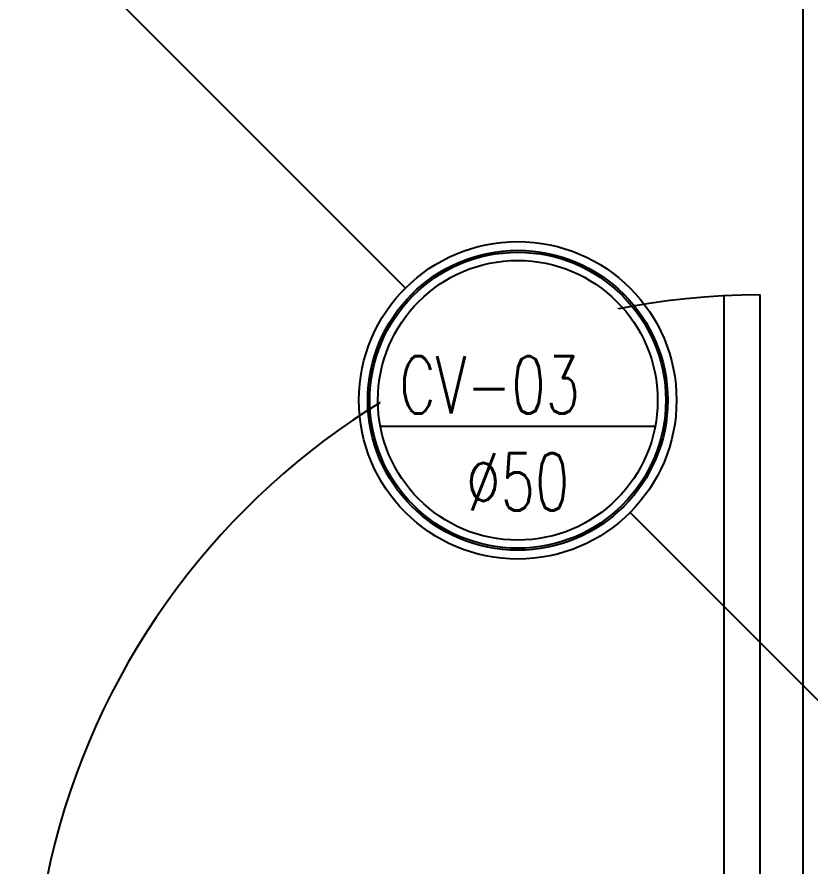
# Model space of a CAD drawing. Header units: inches. Extents: x 542828 to 543045, y 9574173 to 9574200.
# Drawn here: x 542828.37 to 542829.024, y 9574192.027 to 9574192.726 of the extents above; entities that cross this region are included whole.
import ezdxf
from ezdxf.enums import TextEntityAlignment as Align

# ---------------------------------------------------------------- set-up
doc = ezdxf.new("R2010")
doc.units = ezdxf.units.IN
doc.header["$MEASUREMENT"] = 0
doc.layers.add('I-ARQ', color=8, linetype='Continuous')
doc.layers.add('I-NORMO_INST', color=4, linetype='Continuous')
doc.styles.add('50', font='ROMANS.SHX', dxfattribs={"width": 0.7, "height": 0.1})

# ---------------------------------------------------------------- blocks, each defined once
blk = doc.blocks.new('*U148')
for p, q in [((1.364504982327993e-15, 0.05995301590202473), (8.011649828779893e-16, 0.03520766300504619)), ((5.630472826367126e-16, 0.02474535289697855), (0, 0))]:
    blk.add_line(p, q)
at = {"color": 8}
blk.add_circle((6.821061327573509e-16, 0.02997650795101237), 0.005231155055471231, dxfattribs=at)
blk.add_circle((6.821061327573509e-16, 0.02997650795101237), 0.00487752617599731)
blk = doc.blocks.new('BOLA')
at = {"style": '50', "width": 0.7, "flags": 1}
blk.add_attdef('ALTUARA', text='', height=0.002, dxfattribs=at).set_placement((0.0002598189044998103, -0.007526282018176376), align=Align.CENTER)
at = {"color": 2}
blk.add_wipeout([(-0.0034306041665807595, 0.0033065364934536066), (-0.0008967654083170473, 0.004686211450234913), (0.001845075014915952, 0.004421616255397899), (0.0035658162599924233, 0.003136439594760985), (0.0045869154381489585, 0.0013409721644020364), (0.004757098647987609, -0.0003221976317163283), (0.004227639790906332, -0.0022310630027197083), (0.002998538907342815, -0.003724135900145447), (0.001107614492865381, -0.004706918052397209), (-0.000877856180751729, -0.0047258177214453065), (-0.002579688157825187, -0.004083229391126847), (-0.0034306041665807595, -0.0033272430956159055), (-0.004508431067870951, -0.0017018725884976327), (-0.004792069764414597, -7.650210592741527e-05), (-0.004527340335873958, 0.001624467028287148)], dxfattribs=at)
at = {"color": 8}
blk.add_line((-0.004792757217217114, -0.0009053948610162968), (0.004792757217217114, -0.0009053948610162968), dxfattribs=at)
blk.add_circle((0, 0), 0.0052311550554712, dxfattribs=at)
blk.add_circle((0, 0), 0.0048775261759973)
at = {"style": '50', "width": 0.7}
blk.add_attdef('NAF', (-0.00412650687519539, -0.0004650827839335972), '', height=0.002, dxfattribs=at)
blk.add_attdef('NU', text='', height=0.002, dxfattribs=at).set_placement((0, -0.003845717468963498), align=Align.CENTER)

msp = doc.modelspace()

# ---------------------------------------------------------------- linework, layer by layer
at = {"layer": 'I-ARQ'}
for p, q in [((542829.0177703985, 9574193.25743544), (542829.0177703985, 9574191.895580135)), ((542828.952770399, 9574192.49743544), (542828.952770399, 9574191.895580135)), ((542828.9827703984, 9574191.895580135), (542828.9827703984, 9574192.49743544))]:
    msp.add_line(p, q, dxfattribs=at)
msp.add_arc((542828.9843563867, 9574191.89585148), 0.6015860498089461, 90.1510515160996, 180.0258433022794, dxfattribs=at)

# ---------------------------------------------------------------- block references
at = {"layer": 'I-NORMO_INST', "xscale": 25, "yscale": 25, "zscale": 25, "rotation": 224.9999999999999}
msp.add_blockref('*U148', (542828.2530440559, 9574192.940423874), dxfattribs=at)

# ---------------------------------------------------------------- next in the draw order: block references
at = {"layer": 'I-NORMO_INST', "xscale": 23.62204724409449, "yscale": 23.62204724409449, "zscale": 23.62204724409449}
msp.add_blockref('BOLA', (542828.7829588571, 9574192.410509072), dxfattribs=at).add_auto_attribs({'NAF': 'CV-03', 'NU': '%%c50'})

doc.saveas('drawing.dxf')
